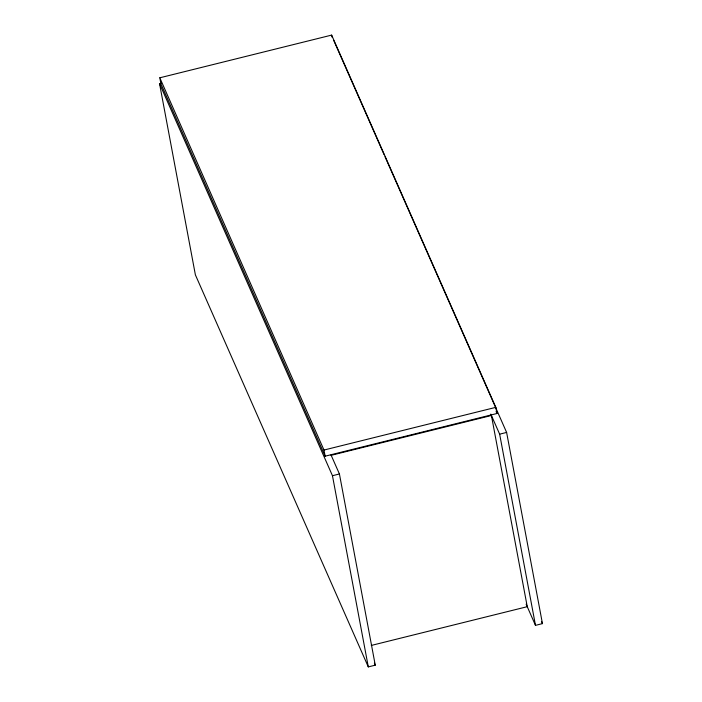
<?xml version="1.0" encoding="UTF-8"?>
<svg xmlns="http://www.w3.org/2000/svg" width="702" height="702" viewBox="0 0 702 702"><rect width="100%" height="100%" fill="white"/><g stroke="black" fill="none" stroke-linecap="round" stroke-linejoin="round"><path stroke-width="1.05" d="M159.802 77.799L331.642 35.1L495.823 407.353L496.972 413.496L325.14 456.195L160.96 83.942L159.802 77.799L323.982 450.043L325.14 456.195M331.019 454.931L339.426 473.982L375.263 665.171L368.296 666.9L195.384 274.859L159.547 83.67L161.539 83.178M323.982 450.043L495.823 407.353M331.186 455.308L491.418 415.496L527.255 606.686L371.27 645.445M159.547 83.67L332.458 475.71L339.426 473.982M490.803 414.11L499.648 434.169L506.616 432.432L542.453 623.622L535.486 625.359L526.14 604.168M333.704 40.4L384.126 154.703M385.003 156.704L506.616 432.432M496.095 411.486L496.972 413.496M541.567 621.621L542.453 623.622M374.377 663.162L375.263 665.171M499.648 434.169L535.486 625.359M331.642 35.1L332.028 37.145M332.458 475.71L368.296 666.9"/></g></svg>
